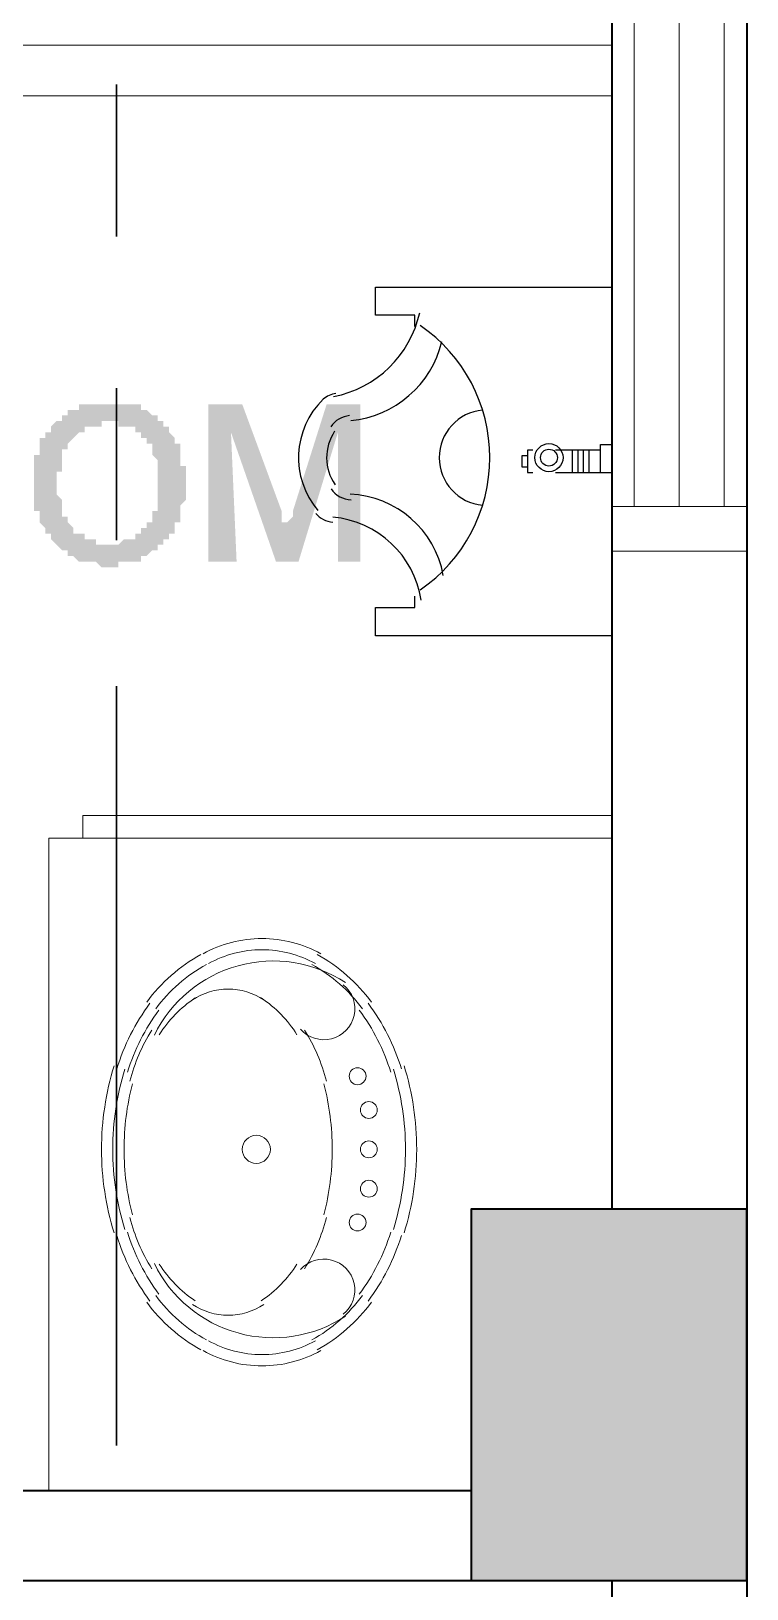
# Model space of a CAD drawing. Header units: inches. Extents: x -11 to 213, y -78 to 40.
# Drawn here: x 36.36 to 37.129, y 23.284 to 24.959 of the extents above; entities that cross this region are included whole.
import ezdxf

# ---------------------------------------------------------------- set-up
doc = ezdxf.new("R2010")
doc.units = ezdxf.units.IN
doc.header["$MEASUREMENT"] = 0
doc.layers.add('PDF_0', color=7, linetype='Continuous')
doc.layers.add('PDF_TOILET', color=7, linetype='Continuous')

msp = doc.modelspace()

# ---------------------------------------------------------------- hatches: boundary and pattern name
at = {"layer": 'PDF_0'}
h = msp.add_hatch(color=256, dxfattribs=at)
h.paths.add_polyline_path([(36.44155, 24.55807), (36.44759, 24.55807), (36.44759, 24.55807), (36.44759, 24.55807), (36.45364, 24.55807), (36.45364, 24.55807), (36.45969, 24.55807), (36.45969, 24.55807), (36.45969, 24.55807), (36.46574, 24.55807), (36.46574, 24.55807), (36.46574, 24.55807), (36.47178, 24.55807), (36.47178, 24.55807), (36.47783, 24.55807), (36.47783, 24.55203), (36.47783, 24.55203), (36.48388, 24.55203), (36.48388, 24.55203), (36.48388, 24.55203), (36.48388, 24.55203), (36.48993, 24.54598), (36.48993, 24.54598), (36.48993, 24.54598), (36.49598, 24.54598), (36.49598, 24.53993), (36.49598, 24.53993), (36.50202, 24.53993), (36.50202, 24.53993), (36.50202, 24.53993), (36.50202, 24.53388), (36.50202, 24.53388), (36.50807, 24.53388), (36.50807, 24.52784), (36.50807, 24.52784), (36.50807, 24.52784), (36.50807, 24.52784), (36.51412, 24.52179), (36.51412, 24.52179), (36.51412, 24.52179), (36.51412, 24.51574), (36.51412, 24.51574), (36.52017, 24.51574), (36.52017, 24.50969), (36.52017, 24.50969), (36.52017, 24.50969), (36.52017, 24.50364), (36.52017, 24.50364), (36.52017, 24.4976), (36.52017, 24.4976), (36.52017, 24.4976), (36.52017, 24.49155), (36.52622, 24.49155), (36.52622, 24.49155), (36.52622, 24.4855), (36.52622, 24.4855), (36.52622, 24.47945), (36.52622, 24.47945), (36.52622, 24.4734), (36.52622, 24.4734), (36.52622, 24.4734), (36.52622, 24.46736), (36.52622, 24.46736), (36.52622, 24.46131), (36.52622, 24.46131), (36.52622, 24.46131), (36.52622, 24.45526), (36.52622, 24.45526), (36.52017, 24.44921), (36.52017, 24.44921), (36.52017, 24.44921), (36.52017, 24.44316), (36.52017, 24.44316), (36.52017, 24.43712), (36.52017, 24.43712), (36.52017, 24.43712), (36.52017, 24.43107), (36.51412, 24.43107), (36.51412, 24.43107), (36.51412, 24.42502), (36.51412, 24.42502), (36.51412, 24.42502), (36.51412, 24.41897), (36.50807, 24.41897), (36.50807, 24.41897), (36.50807, 24.41897), (36.50807, 24.41293), (36.50807, 24.41293), (36.50202, 24.41293), (36.50202, 24.40688), (36.50202, 24.40688), (36.50202, 24.40688), (36.49598, 24.40688), (36.49598, 24.40083), (36.49598, 24.40083), (36.48993, 24.40083), (36.48993, 24.40083), (36.48993, 24.40083), (36.48388, 24.39478), (36.48388, 24.39478), (36.48388, 24.39478), (36.48388, 24.39478), (36.47783, 24.39478), (36.47783, 24.38873), (36.47178, 24.38873), (36.47178, 24.38873), (36.47178, 24.38873), (36.46574, 24.38873), (36.46574, 24.38873), (36.46574, 24.38873), (36.45969, 24.38873), (36.45969, 24.38873), (36.45969, 24.38873), (36.45364, 24.38873), (36.45364, 24.38269), (36.44759, 24.38269), (36.44759, 24.38269), (36.44759, 24.38269), (36.44155, 24.38269), (36.44155, 24.38269), (36.44155, 24.38269), (36.4355, 24.38269), (36.4355, 24.38269), (36.42945, 24.38873), (36.42945, 24.38873), (36.42945, 24.38873), (36.4234, 24.38873), (36.4234, 24.38873), (36.41735, 24.38873), (36.41735, 24.38873), (36.41735, 24.38873), (36.41131, 24.38873), (36.41131, 24.38873), (36.41131, 24.38873), (36.40526, 24.39478), (36.40526, 24.39478), (36.40526, 24.39478), (36.39921, 24.39478), (36.39921, 24.39478), (36.39921, 24.40083), (36.39921, 24.40083), (36.39316, 24.40083), (36.39316, 24.40083), (36.39316, 24.40083), (36.38711, 24.40688), (36.38711, 24.40688), (36.38711, 24.40688), (36.38711, 24.40688), (36.38107, 24.41293), (36.38107, 24.41293), (36.38107, 24.41293), (36.38107, 24.41897), (36.37502, 24.41897), (36.37502, 24.41897), (36.37502, 24.42502), (36.37502, 24.42502), (36.37502, 24.42502), (36.36897, 24.43107), (36.36897, 24.43107), (36.36897, 24.43107), (36.36897, 24.43712), (36.36897, 24.43712), (36.36897, 24.43712), (36.36897, 24.44316), (36.36292, 24.44316), (36.36292, 24.44316), (36.36292, 24.44921), (36.36292, 24.44921), (36.36292, 24.44921), (36.36292, 24.45526), (36.36292, 24.45526), (36.36292, 24.46131), (36.36292, 24.46131), (36.36292, 24.46131), (36.36292, 24.46736), (36.36292, 24.46736), (36.36292, 24.46736), (36.36292, 24.4734), (36.36292, 24.4734), (36.36292, 24.47945), (36.36292, 24.47945), (36.36292, 24.4855), (36.36292, 24.4855), (36.36292, 24.4855), (36.36292, 24.49155), (36.36292, 24.49155), (36.36292, 24.4976), (36.36292, 24.4976), (36.36292, 24.4976), (36.36292, 24.50364), (36.36897, 24.50364), (36.36897, 24.50969), (36.36897, 24.50969), (36.36897, 24.50969), (36.36897, 24.51574), (36.36897, 24.51574), (36.36897, 24.51574), (36.36897, 24.52179), (36.37502, 24.52179), (36.37502, 24.52179), (36.37502, 24.52179), (36.37502, 24.52784), (36.37502, 24.52784), (36.38107, 24.52784), (36.38107, 24.53388), (36.38107, 24.53388), (36.38107, 24.53388), (36.38107, 24.53388), (36.38711, 24.53993), (36.38711, 24.53993), (36.38711, 24.53993), (36.39316, 24.53993), (36.39316, 24.54598), (36.39316, 24.54598), (36.39316, 24.54598), (36.39921, 24.54598), (36.39921, 24.55203), (36.39921, 24.55203), (36.40526, 24.55203), (36.40526, 24.55203), (36.40526, 24.55203), (36.41131, 24.55203), (36.41131, 24.55807), (36.41131, 24.55807), (36.41735, 24.55807), (36.41735, 24.55807), (36.41735, 24.55807), (36.4234, 24.55807), (36.4234, 24.55807), (36.42945, 24.55807), (36.42945, 24.55807), (36.42945, 24.55807), (36.4355, 24.55807), (36.4355, 24.55807), (36.44155, 24.55807), (36.44155, 24.55807), (36.44155, 24.55807)], flags=0)
h.paths.add_polyline_path([(36.44155, 24.40688), (36.44759, 24.40688), (36.44759, 24.40688), (36.45364, 24.40688), (36.45364, 24.40688), (36.45364, 24.40688), (36.45969, 24.41293), (36.45969, 24.41293), (36.45969, 24.41293), (36.46574, 24.41293), (36.46574, 24.41293), (36.46574, 24.41293), (36.47178, 24.41293), (36.47178, 24.41897), (36.47178, 24.41897), (36.47783, 24.41897), (36.47783, 24.41897), (36.47783, 24.42502), (36.47783, 24.42502), (36.48388, 24.42502), (36.48388, 24.42502), (36.48388, 24.42502), (36.48388, 24.43107), (36.48388, 24.43107), (36.48993, 24.43107), (36.48993, 24.43712), (36.48993, 24.43712), (36.48993, 24.43712), (36.48993, 24.43712), (36.48993, 24.44316), (36.49598, 24.44316), (36.49598, 24.44921), (36.49598, 24.44921), (36.49598, 24.44921), (36.49598, 24.45526), (36.49598, 24.45526), (36.49598, 24.45526), (36.49598, 24.46131), (36.49598, 24.46131), (36.49598, 24.46736), (36.49598, 24.46736), (36.49598, 24.4734), (36.49598, 24.4734), (36.49598, 24.4734), (36.49598, 24.47945), (36.49598, 24.47945), (36.49598, 24.4855), (36.49598, 24.4855), (36.49598, 24.49155), (36.49598, 24.49155), (36.49598, 24.49155), (36.49598, 24.4976), (36.49598, 24.4976), (36.49598, 24.4976), (36.48993, 24.50364), (36.48993, 24.50364), (36.48993, 24.50969), (36.48993, 24.50969), (36.48993, 24.50969), (36.48993, 24.50969), (36.48993, 24.51574), (36.48388, 24.51574), (36.48388, 24.51574), (36.48388, 24.52179), (36.48388, 24.52179), (36.48388, 24.52179), (36.47783, 24.52179), (36.47783, 24.52179), (36.47783, 24.52784), (36.47178, 24.52784), (36.47178, 24.52784), (36.47178, 24.52784), (36.47178, 24.53388), (36.46574, 24.53388), (36.46574, 24.53388), (36.46574, 24.53388), (36.45969, 24.53388), (36.45969, 24.53388), (36.45364, 24.53388), (36.45364, 24.53388), (36.45364, 24.53993), (36.44759, 24.53993), (36.44759, 24.53993), (36.44759, 24.53993), (36.44155, 24.53993), (36.44155, 24.53993), (36.4355, 24.53993), (36.4355, 24.53993), (36.4355, 24.53388), (36.42945, 24.53388), (36.42945, 24.53388), (36.42945, 24.53388), (36.4234, 24.53388), (36.4234, 24.53388), (36.4234, 24.53388), (36.41735, 24.53388), (36.41735, 24.52784), (36.41735, 24.52784), (36.41131, 24.52784), (36.41131, 24.52784), (36.41131, 24.52784), (36.40526, 24.52179), (36.40526, 24.52179), (36.40526, 24.52179), (36.40526, 24.52179), (36.39921, 24.51574), (36.39921, 24.51574), (36.39921, 24.51574), (36.39921, 24.51574), (36.39921, 24.50969), (36.39921, 24.50969), (36.39316, 24.50969), (36.39316, 24.50364), (36.39316, 24.50364), (36.39316, 24.50364), (36.39316, 24.4976), (36.39316, 24.4976), (36.39316, 24.4976), (36.39316, 24.49155), (36.39316, 24.49155), (36.39316, 24.4855), (36.38711, 24.4855), (36.38711, 24.4855), (36.38711, 24.47945), (36.38711, 24.47945), (36.38711, 24.4734), (36.38711, 24.4734), (36.38711, 24.46736), (36.38711, 24.46736), (36.38711, 24.46736), (36.38711, 24.46131), (36.38711, 24.46131), (36.39316, 24.45526), (36.39316, 24.45526), (36.39316, 24.45526), (36.39316, 24.44921), (36.39316, 24.44921), (36.39316, 24.44316), (36.39316, 24.44316), (36.39316, 24.44316), (36.39316, 24.43712), (36.39921, 24.43712), (36.39921, 24.43712), (36.39921, 24.43107), (36.39921, 24.43107), (36.39921, 24.43107), (36.39921, 24.43107), (36.40526, 24.42502), (36.40526, 24.42502), (36.40526, 24.42502), (36.40526, 24.41897), (36.41131, 24.41897), (36.41131, 24.41897), (36.41131, 24.41897), (36.41735, 24.41897), (36.41735, 24.41293), (36.41735, 24.41293), (36.4234, 24.41293), (36.4234, 24.41293), (36.4234, 24.41293), (36.42945, 24.41293), (36.42945, 24.41293), (36.42945, 24.40688), (36.4355, 24.40688), (36.4355, 24.40688), (36.44155, 24.40688), (36.44155, 24.40688), (36.44155, 24.40688), (36.44155, 24.40688)], flags=0)
msp.add_hatch(color=256, dxfattribs=at).paths.add_polyline_path([(36.71371, 24.38873), (36.68952, 24.38873), (36.68952, 24.52783), (36.68952, 24.52783), (36.64719, 24.38873), (36.62299, 24.38873), (36.57461, 24.52783), (36.57461, 24.52783), (36.58066, 24.38873), (36.55042, 24.38873), (36.55042, 24.55807), (36.58671, 24.55807), (36.62904, 24.44316), (36.62904, 24.43711), (36.62904, 24.43106), (36.63509, 24.43106), (36.63509, 24.42502), (36.63509, 24.42502), (36.63509, 24.42502), (36.63509, 24.41897), (36.63509, 24.41897), (36.63509, 24.41897), (36.63509, 24.41897), (36.63509, 24.41897), (36.63509, 24.41897), (36.63509, 24.41897), (36.63509, 24.41897), (36.63509, 24.42502), (36.63509, 24.42502), (36.63509, 24.42502), (36.63509, 24.43106), (36.63509, 24.43106), (36.64114, 24.43711), (36.64114, 24.43711), (36.64114, 24.43711), (36.64114, 24.44316), (36.64114, 24.44316), (36.67742, 24.55807), (36.71371, 24.55807)])

# ---------------------------------------------------------------- linework, layer by layer
at = {"layer": 'PDF_0', "lineweight": 40}
for points in [[(11.87303, 15.79375), (-2.87168, 15.79375), (-2.87168, 28.79064), (37.12895, 28.79064), (37.12895, 15.79375), (21.68873, 15.79375)], [(35.22992, 24.27892), (35.22992, 25.94209), (36.98381, 25.94209), (36.98381, 23.69228)], [(35.13316, 23.38988), (35.13316, 23.29312), (36.98381, 23.29312), (36.98381, 21.29127)], [(35.22992, 23.38988), (36.83261, 23.38988)]]:
    msp.add_lwpolyline(points, dxfattribs=at)
at = {"layer": 'PDF_0', "lineweight": 13}
for points in [[(37.008, 24.44826), (37.008, 27.74435)], [(37.05638, 24.44826), (37.05638, 27.74435)], [(37.10476, 24.44826), (37.10476, 27.74435)], [(37.12895, 24.44826), (36.98381, 24.44826)], [(37.12895, 24.39988), (36.98381, 24.39988)]]:
    msp.add_lwpolyline(points, dxfattribs=at)
at = {"layer": 'PDF_0', "lineweight": 9}
for points in [[(36.98381, 24.94419), (35.88309, 24.94419), (35.88309, 24.88976), (36.98381, 24.88976)], [(36.98381, 24.11563), (36.41531, 24.11563), (36.41531, 24.09144)], [(36.98381, 24.09144), (36.37902, 24.09144), (36.37902, 23.38988)]]:
    msp.add_lwpolyline(points, dxfattribs=at)
at = {"layer": 'PDF_0', "lineweight": 30}
for points in [[(36.45159, 24.73856), (36.45159, 24.90185)], [(36.45159, 24.41198), (36.45159, 24.57527)], [(36.45159, 23.43827), (36.45159, 24.25473)]]:
    msp.add_lwpolyline(points, dxfattribs=at)
at = {"layer": 'PDF_0', "lineweight": 5}
for points in [[(36.67116, 23.96706, 0.1277696), (36.60787, 23.9835, 0.1277696), (36.54458, 23.96706)], [(36.66527, 23.95649, 0.1277693), (36.60787, 23.9714, 0.1277693), (36.55047, 23.95649)], [(36.61, 23.91749, 0.1473813), (36.57158, 23.92907, 0.1473813), (36.53315, 23.91749)], [(36.44903, 23.84659, 0.0748248), (36.43551, 23.7567, 0.0748248), (36.44903, 23.66681)], [(36.46059, 23.84303, 0.0748253), (36.4476, 23.7567, 0.0748253), (36.46059, 23.67037)], [(36.74909, 23.67037, 0.074825), (36.76209, 23.7567, 0.0748251), (36.74909, 23.84303)], [(36.76065, 23.66681, 0.0748247), (36.77418, 23.7567, 0.0748248), (36.76065, 23.84659)], [(36.46867, 23.82717, 0.0634089), (36.4597, 23.7567, 0.0634089), (36.46867, 23.68622)], [(36.67448, 23.68622, 0.0634089), (36.68346, 23.7567, 0.0634091), (36.67448, 23.82717)], [(36.53315, 23.58986, 0.1473813), (36.57158, 23.57828, 0.1473813), (36.61, 23.58986)], [(36.54458, 23.54029, 0.1277696), (36.60787, 23.52385, 0.1277696), (36.67116, 23.54029)], [(36.55047, 23.55086, 0.1277693), (36.60787, 23.53595, 0.1277693), (36.66527, 23.55086)]]:
    msp.add_lwpolyline(points, format="xyb", dxfattribs=at)
at = {"layer": 'PDF_0', "lineweight": 40}
msp.add_lwpolyline([(36.83261, 23.29312), (37.12895, 23.29312), (37.12895, 23.69228), (36.83261, 23.69228)], close=True, dxfattribs=at)
at = {"layer": 'PDF_0', "lineweight": 5}
for centre, radius in [((36.71069, 23.83532), 0.00907), ((36.72278, 23.79904), 0.00907), ((36.60182, 23.7567), 0.01512), ((36.60182, 23.7567), 0.01512), ((36.72278, 23.7567), 0.00907), ((36.72278, 23.71436), 0.00907), ((36.71069, 23.67807), 0.00907)]:
    msp.add_circle(centre, radius, dxfattribs=at)
for centre, radius, start, end in [((36.63206, 23.80508), 0.18446, 119.12475, 143.37158), ((36.61997, 23.81718), 0.14213, 56.85977, 153.96791), ((36.57763, 23.80508), 0.18446, 36.62842, 60.87525), ((36.63206, 23.80508), 0.17237, 119.12484, 143.3715), ((36.57762, 23.80508), 0.17237, 36.6285, 60.87516), ((36.6744, 23.9079), 0.03326, 221.04499, 51.02614), ((36.6744, 23.77484), 0.23284, 143.37155, 162.8833), ((36.6744, 23.77484), 0.22075, 143.37154, 162.8833), ((36.60787, 23.81113), 0.13003, 123.53564, 147.99692), ((36.53529, 23.81113), 0.13003, 32.00308, 56.46436), ((36.53529, 23.77484), 0.22075, 17.1167, 36.62846), ((36.53529, 23.77484), 0.23284, 17.1167, 36.62845), ((36.65625, 23.78089), 0.19656, 147.9968, 165.48707), ((36.48691, 23.78089), 0.19656, 14.51293, 32.0032), ((36.65625, 23.73251), 0.19656, 194.51293, 212.0032), ((36.48691, 23.73251), 0.19656, 327.9968, 345.48707), ((36.6744, 23.73251), 0.23284, 197.1167, 216.62845), ((36.6744, 23.73251), 0.22075, 197.1167, 216.62846), ((36.53529, 23.73251), 0.22075, 323.37154, 342.8833), ((36.53529, 23.73251), 0.23284, 323.37155, 342.8833), ((36.6744, 23.60549), 0.03326, 308.97386, 138.95501), ((36.61997, 23.69622), 0.14212, 206.03209, 303.14023), ((36.60787, 23.70227), 0.13003, 212.00308, 236.46436), ((36.53529, 23.70227), 0.13003, 303.53564, 327.99692), ((36.63206, 23.70227), 0.18446, 216.62842, 240.87525), ((36.63206, 23.70227), 0.17237, 216.6285, 240.87516), ((36.57762, 23.70227), 0.17237, 299.12484, 323.3715), ((36.57763, 23.70227), 0.18446, 299.12475, 323.37158)]:
    msp.add_arc(centre, radius, start, end, dxfattribs=at)
at = {"layer": 'PDF_0', "color": 9, "true_color": 0x00007f}
for points in [[(37.12895, 23.69228), (36.83261, 23.69228), (37.12895, 23.29312)], [(36.83261, 23.69228), (37.12895, 23.29312), (36.83261, 23.29312)]]:
    msp.add_solid(points, dxfattribs=at)
at = {"layer": 'PDF_TOILET', "lineweight": 25}
for points in [[(36.77213, 24.64179), (36.77213, 24.65389), (36.72979, 24.65389), (36.72979, 24.68413), (36.98381, 24.68413), (36.98381, 24.30916), (36.72979, 24.30916), (36.72979, 24.3394), (36.77213, 24.3394), (36.77213, 24.3515)], [(36.97171, 24.50874), (36.97171, 24.51479), (36.98381, 24.51479)], [(36.89309, 24.50269), (36.88704, 24.50269), (36.88704, 24.4906), (36.89309, 24.4906)], [(36.89914, 24.50874), (36.89309, 24.50874), (36.89309, 24.48455), (36.89914, 24.48455)], [(36.92333, 24.48455), (36.97171, 24.48455), (36.97171, 24.50874), (36.92333, 24.50874)], [(36.94147, 24.48455), (36.94147, 24.50874)], [(36.95357, 24.48455), (36.95357, 24.50874), (36.94752, 24.50874), (36.94752, 24.48455)], [(36.95961, 24.48455), (36.95961, 24.50874)], [(36.97171, 24.48455), (36.98381, 24.48455), (36.98381, 24.50874)], [(36.98381, 24.50874), (36.98381, 24.50874)], [(36.97171, 24.48455), (36.97171, 24.48455)], [(36.98381, 24.48455), (36.98381, 24.48455)]]:
    msp.add_lwpolyline(points, dxfattribs=at)
msp.add_lwpolyline([(36.68734, 24.56967, 0.1460588), (36.67369, 24.56343, 0.3945245), (36.66806, 24.44382)], format="xyb", dxfattribs=at)
for radius in [0.01512, 0.00907]:
    msp.add_circle((36.91632, 24.50062), radius, dxfattribs=at)
for centre, radius, start, end in [((36.6623, 24.68206), 0.11793, 281.00826, 347.50308), ((36.68045, 24.50062), 0.17236, 304.46962, 55.53038), ((36.69254, 24.65182), 0.11189, 275.51512, 346.36051), ((36.70464, 24.51876), 0.02722, 95.51507, 146.51925), ((36.84979, 24.50062), 0.05141, 95.28444, 264.86387), ((36.72883, 24.50062), 0.05141, 146.51917, 214.45861), ((36.70464, 24.48247), 0.02722, 214.45858, 267.85787), ((36.69859, 24.35546), 0.10584, 10.10744, 87.85764), ((36.68649, 24.45828), 0.02722, 220.36923, 264.81454), ((36.6744, 24.33127), 0.10584, 8.83297, 84.81447)]:
    msp.add_arc(centre, radius, start, end, dxfattribs=at)

doc.saveas('drawing.dxf')
